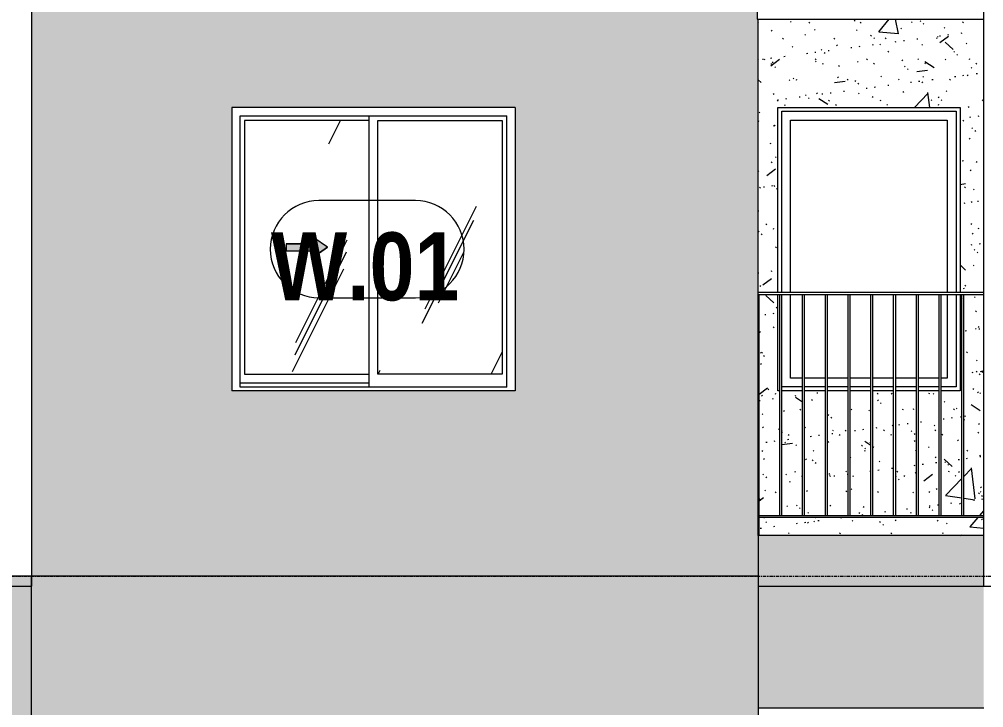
# Model space of a CAD drawing. Header units: millimetres. Extents: x 25061 to 259291, y -8723 to 35400.
# Drawn here: x 215360 to 220125, y 4950 to 8350 of the extents above; entities that cross this region are included whole.
import ezdxf

# ---------------------------------------------------------------- set-up
doc = ezdxf.new("R2010")
doc.units = ezdxf.units.MM
doc.linetypes.add('1 NÉT CALL OUT', pattern=[6, 3, -3])
doc.linetypes.add('Centre', pattern=[31.75, 6.35, -4.7625, 15.875, -4.7625])
for name, color, linetype, lineweight in [('0-2', 50, 'Continuous', 5), ('A-DETL-GENF', 92, 'Continuous', 9), ('A-DETL-GENF-3', 92, '1 NÉT CALL OUT', 9), ('A-FLOR-HRAL-1', 253, 'Continuous', 9), ('A-FLOR-LEVL-2', 51, 'Centre', 9), ('A-GLAZ', 151, 'Continuous', 9), ('A-GLAZ-1', 7, '1 NÉT CALL OUT', 9), ('A-GLAZ-3', 7, 'Continuous', 9), ('A-GLAZ-IDEN', 152, 'Continuous', 9), ('A-WALL', 113, 'Continuous', 9), ('A-WALL-PATT-2', 9, 'Continuous', 9), ('A-WALL-PATT-3', 111, 'Continuous', 5), ('I-WALL', 2, 'Continuous', 9), ('I-WALL-2', 7, 'Continuous', 9)]:
    doc.layers.add(name, color=color, linetype=linetype, lineweight=lineweight)
doc.styles.add('Arial_B_2', font='arialbd.ttf', dxfattribs={"width": 0.85, "height": 336})
pattern_1 = [(63.435, (-78970.7, 14236.3), (-0.002, 1625.6), [567.96, -3066.99]), (63.435, (-80596.3, 14236.3), (-0.002, 1625.6), [567.96, -3066.99]), (63.435, (-78192.5, 14550.35), (-0.002, 1625.6), [567.96, -3066.99]), (63.435, (-79818.1, 14550.35), (-0.002, 1625.6), [567.96, -3066.99]), (63.435, (-78310.3, 14439.5), (-0.002, 1625.6), [567.96, -3066.99]), (63.435, (-79935.9, 14439.5), (-0.002, 1625.6), [567.96, -3066.99]), (63.435, (-78430.35, 15074.4), (-0.002, 1625.6), [276.06, -3358.9]), (63.435, (-80055.95, 15074.4), (-0.002, 1625.6), [276.06, -3358.9]), (63.435, (-78508.9, 14976.15), (-0.002, 1625.6), [567.96, -3066.99]), (63.435, (-80134.5, 14976.15), (-0.002, 1625.6), [567.96, -3066.99]), (63.435, (-78495, 15046.7), (-0.002, 1625.6), [567.96, -3066.99]), (63.435, (-80120.6, 15046.7), (-0.002, 1625.6), [567.96, -3066.99]), (63.435, (-79150.9, 14737.2), (-0.002, 1625.6), [567.96, -3066.99]), (63.435, (-80776.5, 14737.2), (-0.002, 1625.6), [567.96, -3066.99]), (63.435, (-79137, 14820.35), (-0.002, 1625.6), [567.96, -3066.99]), (63.435, (-80762.6, 14820.35), (-0.002, 1625.6), [567.96, -3066.99]), (63.435, (-79133.3, 14880.3), (-0.002, 1625.6), [567.96, -3066.99]), (63.435, (-80758.9, 14880.3), (-0.002, 1625.6), [567.96, -3066.99])]

# ---------------------------------------------------------------- blocks, each defined once
blk = doc.blocks.new('M_Fixed - 900 x 1400-901191-TKCS_MẶT CẮT 2')
at = {"layer": 'A-GLAZ-3'}
for p, q in [((-62135.6, 7896), (-61273.6, 7896)), ((-62135.6, 7000), (-62135.6, 7896)), ((-61273.6, 7896), (-61273.6, 7000)), ((-62091.6, 7852), (-61317.6, 7852)), ((-62091.6, 7000), (-62091.6, 7852)), ((-61317.6, 7852), (-61317.6, 7000)), ((-62091.6, 6578), (-62091.6, 6990)), ((-61317.6, 6990), (-61317.6, 6578)), ((-61273.6, 6990), (-61273.6, 6534)), ((-62032.6, 6578), (-62091.6, 6578)), ((-61920.1, 6578), (-62022.6, 6578)), ((-61807.6, 6578), (-61910.1, 6578)), ((-61695.1, 6578), (-61797.6, 6578)), ((-61582.6, 6578), (-61685.1, 6578)), ((-61470.1, 6578), (-61572.6, 6578)), ((-61357.6, 6578), (-61460.1, 6578)), ((-61317.6, 6578), (-61347.6, 6578)), ((-62032.6, 6534), (-62135.1, 6534)), ((-61920.1, 6534), (-62022.6, 6534)), ((-61807.6, 6534), (-61910.1, 6534)), ((-61695.1, 6534), (-61797.6, 6534)), ((-61582.6, 6534), (-61685.1, 6534)), ((-61470.1, 6534), (-61572.6, 6534)), ((-61357.6, 6534), (-61460.1, 6534)), ((-61273.6, 6534), (-61347.6, 6534))]:
    blk.add_line(p, q, dxfattribs=at)
blk = doc.blocks.new('Railing - 10mm-901206-TKCS_MẶT CẮT 2')
at = {"layer": 'A-FLOR-HRAL-1'}
for p, q in [((-62145.064287, 5900), (-62145.064287, 6990)), ((-62135.064287, 5900), (-62135.064287, 6990))]:
    blk.add_line(p, q, dxfattribs=at)
blk = doc.blocks.new('Railing - 50 x 10mm-901205-TKCS_MẶT CẮT 2')
at = {"layer": 'A-FLOR-HRAL-1'}
for p in [(-62252.564287, 6990), (-62247.564287, 5800)]:
    blk.add_line(p, (-62247.564287, 6990), dxfattribs=at)
blk = doc.blocks.new('Railing - Railing-883269-TKCS_MẶT CẮT 2')
at = {"layer": 'A-FLOR-HRAL-1'}
for p, q in [((-62252.564287, 5900), (-61137.564287, 5900)), ((-61137.564287, 5890), (-62252.564287, 5890))]:
    blk.add_line(p, q, dxfattribs=at)
for name, p in [('Railing - 50 x 10mm-901205-TKCS_MẶT CẮT 2', (0, 0)), ('Railing - 10mm-901206-TKCS_MẶT CẮT 2', (0, 0)), ('Railing - 10mm-901206-TKCS_MẶT CẮT 2', (112.5, 0)), ('Railing - 10mm-901206-TKCS_MẶT CẮT 2', (225, 0)), ('Railing - 10mm-901206-TKCS_MẶT CẮT 2', (337.5, 0)), ('Railing - 10mm-901206-TKCS_MẶT CẮT 2', (450, 0)), ('Railing - 10mm-901206-TKCS_MẶT CẮT 2', (562.5, 0)), ('Railing - 10mm-901206-TKCS_MẶT CẮT 2', (675, 0)), ('Railing - 10mm-901206-TKCS_MẶT CẮT 2', (787.5, 0)), ('Railing - 10mm-901206-TKCS_MẶT CẮT 2', (900, 0))]:
    blk.add_blockref(name, p)
blk = doc.blocks.new('Top Rail Type - Top Rail_Internal_-883270-TKCS_MẶT CẮT 2')
at = {"layer": 'A-FLOR-HRAL-1'}
for p, q in [((-61137.564287, 7000), (-62252.564287, 7000)), ((-62252.564287, 6990), (-61137.564287, 6990))]:
    blk.add_line(p, q, dxfattribs=at)
blk = doc.blocks.new('NCV_TKTC_TANG 2_rvt-2-TKCS_MẶT CẮT 2')
at = {"layer": 'A-WALL-PATT-2'}
h = blk.add_hatch(dxfattribs=at)
h.set_pattern_fill('FP_37', color=256, style=0, pattern_type=2)
h.set_pattern_definition([(50, (-80880.3, 14125), (1165.98, -102.01), [121.92, -1341.12]), (355, (-80880.3, 14125), (-225.554, 1222.76), [97.536, -1072.896]), (100.451, (-80783.1, 14116.5), (940.433, 1120.746), [103.616, -1139.776]), (46.184, (-80880.3, 14450.1), (1734.91, -269.07), [182.88, -2011.68]), (96.636, (-80735.7, 14427.7), (1519.38, 1583.54), [155.42, -1709.66]), (351.184, (-80880.3, 14450.1), (1519.39, 1583.52), [146.3, -1609.34]), (21, (-80717.7, 14368.8), (970.33, -654.498), [121.92, -1341.12]), (326, (-80717.7, 14368.8), (395.53, 1178.804), [97.536, -1072.896]), (71.451, (-80636.9, 14314.3), (1365.87, 524.296), [103.616, -1139.776]), (37.5, (-80880.3, 14125), (19.767, 541.153), [53.645, -1006.246, 53.645, -1035.507, -1076.96]), (37.5, (-80880.3, 14125), (19.767, 541.153), [-2149.043, 53.645, -1023.315]), (7.5, (-80880.3, 14125), (427.646, 641.156), [53.645, -567.334, 53.645, -981.862, -410.464]), (7.5, (-80880.3, 14125), (427.646, 641.156), [-1656.486, 53.645, -356.82]), (327.5, (-81242.8, 14125), (867.782, -36.665), [53.645, -352.755, 53.645, -1214.323, -1682.496]), (327.5, (-81242.8, 14125), (867.782, -36.665), [-1674.368, 53.645, -1628.85]), (317.5, (-81405.4, 14125), (948.028, 162.73), [53.645, -474.675, 53.645, -788.416, -1194.816]), (317.5, (-81405.4, 14125), (948.028, 162.73), [-1370.38, 53.645, -1141.17])])
h.paths.add_polyline_path([(-61597.4, 5800), (-61137.6, 5800), (-61137.6, 5890), (-62247.6, 5890), (-62247.6, 5800)])
h.paths.add_polyline_path([(-61685.1, 5900), (-61582.6, 5900), (-61582.6, 6515), (-61685.1, 6515), (-61685.1, 6115.7)])
h.paths.add_polyline_path([(-61572.6, 5900), (-61470.1, 5900), (-61470.1, 6515), (-61572.6, 6515), (-61572.6, 6020)])
h.paths.add_polyline_path([(-61695.1, 5900), (-61695.1, 6515), (-61797.6, 6515), (-61797.6, 5900)])
h.paths.add_polyline_path([(-61460.1, 5900), (-61357.6, 5900), (-61357.6, 6515), (-61460.1, 6515), (-61460.1, 5924.3)])
h.paths.add_polyline_path([(-61164.3, 5900), (-61137.6, 5900), (-61137.6, 6990), (-61235.1, 6990), (-61235.1, 5900), (-61171.4, 5900)])
h.paths.add_polyline_path([(-61807.6, 5900), (-61807.6, 6515), (-61910.1, 6515), (-61910.1, 5900)])
h.paths.add_polyline_path([(-61920.1, 5900), (-61920.1, 6515), (-62022.6, 6515), (-62022.6, 5900)])
h.paths.add_polyline_path([(-62032.6, 5900), (-62032.6, 6515), (-62135.1, 6515), (-62135.1, 5900)])
h.paths.add_polyline_path([(-62145.1, 5900), (-62145.1, 6515), (-62154.6, 6515), (-62154.6, 6990), (-62247.6, 6990), (-62247.6, 5900)])
h.paths.add_polyline_path([(-61245.1, 5900), (-61245.1, 6990), (-61254.6, 6990), (-61254.6, 6515), (-61347.6, 6515), (-61347.6, 5900)])
h.paths.add_polyline_path([(-61203.3, 7000), (-61137.6, 7000), (-61137.6, 8350), (-62252.6, 8350), (-62252.6, 7000), (-62154.6, 7000), (-62154.6, 7915), (-61254.6, 7915), (-61254.6, 7000)])
h = blk.add_hatch(dxfattribs=at)
h.set_pattern_fill('FP_38', color=256, style=0, pattern_type=2)
h.set_pattern_definition([(37.5, (-80880.3, 14125), (-5.1206, 156.61216), [5.364, -118.181, 5.364, -132.812, -132.08]), (37.5, (-80880.3, 14125), (-5.1206, 156.61216), [-261.722, 5.364, -126.716]), (7.5, (-80880.3, 14125), (143.847, 229.3842), [5.364, -61.285, 5.364, -105.989, -42.672]), (7.5, (-80880.3, 14125), (143.847, 229.3842), [-178.003, 5.364, -37.308]), (327.5, (-80980.28, 14125), (253.1176, 0.4601), [5.364, -35.276, 5.364, -140.94, -191.008]), (327.5, (-80980.28, 14125), (253.1176, 0.4601), [-186.944, 5.364, -185.644]), (317.5, (-80980.28, 14125), (244.3381, 71.3376), [5.364, -14.956, 5.364, -90.546, -109.728]), (317.5, (-80980.28, 14125), (244.3381, 71.3376), [-116.23, 5.364, -104.364])])
h.paths.add_polyline_path([(-61597.4, 5800), (-61137.6, 5800), (-61137.6, 5890), (-62247.6, 5890), (-62247.6, 5800)])
h.paths.add_polyline_path([(-61685.1, 5900), (-61582.6, 5900), (-61582.6, 6515), (-61685.1, 6515), (-61685.1, 6115.7)])
h.paths.add_polyline_path([(-61572.6, 5900), (-61470.1, 5900), (-61470.1, 6515), (-61572.6, 6515), (-61572.6, 6020)])
h.paths.add_polyline_path([(-61695.1, 5900), (-61695.1, 6515), (-61797.6, 6515), (-61797.6, 5900)])
h.paths.add_polyline_path([(-61460.1, 5900), (-61357.6, 5900), (-61357.6, 6515), (-61460.1, 6515), (-61460.1, 5924.3)])
h.paths.add_polyline_path([(-61164.3, 5900), (-61137.6, 5900), (-61137.6, 6990), (-61235.1, 6990), (-61235.1, 5900), (-61171.4, 5900)])
h.paths.add_polyline_path([(-61807.6, 5900), (-61807.6, 6515), (-61910.1, 6515), (-61910.1, 5900)])
h.paths.add_polyline_path([(-61920.1, 5900), (-61920.1, 6515), (-62022.6, 6515), (-62022.6, 5900)])
h.paths.add_polyline_path([(-62032.6, 5900), (-62032.6, 6515), (-62135.1, 6515), (-62135.1, 5900)])
h.paths.add_polyline_path([(-62145.1, 5900), (-62145.1, 6515), (-62154.6, 6515), (-62154.6, 6990), (-62247.6, 6990), (-62247.6, 5900)])
h.paths.add_polyline_path([(-61245.1, 5900), (-61245.1, 6990), (-61254.6, 6990), (-61254.6, 6515), (-61347.6, 6515), (-61347.6, 5900)])
h.paths.add_polyline_path([(-61203.3, 7000), (-61137.6, 7000), (-61137.6, 8350), (-62252.6, 8350), (-62252.6, 7000), (-62154.6, 7000), (-62154.6, 7915), (-61254.6, 7915), (-61254.6, 7000)])
at = {"layer": 'I-WALL-2'}
for p, q in [((-62154.6, 7000), (-62154.6, 7915)), ((-62154.6, 7915), (-61254.6, 7915)), ((-61254.6, 7915), (-61254.6, 7000)), ((-62154.6, 6515), (-62154.6, 6990)), ((-61254.6, 6990), (-61254.6, 6515)), ((-62145.1, 6515), (-62154.6, 6515)), ((-62032.6, 6515), (-62135.1, 6515)), ((-61920.1, 6515), (-62022.6, 6515)), ((-61807.6, 6515), (-61910.1, 6515)), ((-61695.1, 6515), (-61797.6, 6515)), ((-61582.6, 6515), (-61685.1, 6515)), ((-61470.1, 6515), (-61572.6, 6515)), ((-61357.6, 6515), (-61460.1, 6515)), ((-61254.6, 6515), (-61347.6, 6515))]:
    blk.add_line(p, q, dxfattribs=at)
at = {"layer": ''}
for name in ['Top Rail Type - Top Rail_Internal_-883270-TKCS_MẶT CẮT 2', 'Railing - Railing-883269-TKCS_MẶT CẮT 2']:
    blk.add_blockref(name, (0, 0), dxfattribs=at)
at = {"layer": 'A-GLAZ'}
blk.add_blockref('M_Fixed - 900 x 1400-901191-TKCS_MẶT CẮT 2', (0, 0), dxfattribs=at)
blk = doc.blocks.new('1_FAMILY RVT - W01-WxH 1400x1400xmm-V177-TKCS_MẶT CẮT 2')
at = {"layer": 'A-DETL-GENF-3'}
blk.add_hatch(color=256, dxfattribs=at).paths.add_polyline_path([(-64448.1, 7176.5), (-64380.3, 7223.9), (-64448.1, 7271.4), (-64448.1, 7240.9), (-64583.5, 7240.9), (-64583.5, 7207), (-64448.1, 7207)])
at = {"layer": 'A-GLAZ'}
h = blk.add_hatch(dxfattribs=at)
h.set_pattern_fill('FP_35', color=256, style=0, pattern_type=2)
h.set_pattern_definition(pattern_1)
h.paths.add_polyline_path([(-64174.8, 6596.9), (-64174.8, 7850.9), (-64789.1, 7850.9), (-64789.1, 6596.9), (-64778.2, 6596.9)])
h.paths.add_polyline_path([(-64448.1, 7176.5), (-64448.1, 7207), (-64583.5, 7207), (-64583.5, 7240.9), (-64448.1, 7240.9), (-64448.1, 7271.4), (-64380.3, 7223.9), (-64404.5, 7207)])
h = blk.add_hatch(dxfattribs=at)
h.set_pattern_fill('FP_35', color=256, style=0, pattern_type=2)
h.set_pattern_definition(pattern_1)
h.paths.add_polyline_path([(-64130.3, 6596.9), (-63516.1, 6596.9), (-63516.1, 7850.9), (-64130.3, 7850.9), (-64130.3, 6783.1)])
at = {"layer": 'A-DETL-GENF'}
for p, q in [((-64448.1, 7271.4), (-64448.1, 7240.9)), ((-64380.3, 7223.9), (-64448.1, 7271.4)), ((-64380.3, 7223.9), (-64448.1, 7271.4)), ((-64448.1, 7271.4), (-64448.1, 7240.9)), ((-64583.5, 7240.9), (-64583.5, 7207)), ((-64583.5, 7240.9), (-64448.1, 7240.9)), ((-64448.1, 7240.9), (-64583.5, 7240.9)), ((-64583.5, 7240.9), (-64583.5, 7207)), ((-64583.5, 7207), (-64448.1, 7207)), ((-64583.5, 7207), (-64448.1, 7207)), ((-64380.3, 7223.9), (-64448.1, 7176.5)), ((-64448.1, 7176.5), (-64380.3, 7223.9)), ((-64448.1, 7207), (-64448.1, 7176.5)), ((-64448.1, 7207), (-64448.1, 7176.5))]:
    blk.add_line(p, q, dxfattribs=at)
at = {"layer": 'A-GLAZ'}
for p, q in [((-63452.6, 7914.4), (-64852.6, 7914.4)), ((-64852.6, 7914.4), (-64852.6, 6514.4)), ((-63452.6, 7914.4), (-63452.6, 6514.4)), ((-64811.6, 7873.5), (-63493.5, 7873.5)), ((-64811.6, 6533.4), (-64811.6, 7873.5)), ((-64174.8, 7873.5), (-64174.8, 6533.4)), ((-63493.5, 6533.4), (-63493.5, 7873.5)), ((-64789.1, 7850.9), (-64789.1, 6596.9)), ((-64174.8, 7850.9), (-64789.1, 7850.9)), ((-64130.3, 6596.9), (-64130.3, 7850.9)), ((-64130.3, 7850.9), (-63516.1, 7850.9)), ((-63516.1, 7850.9), (-63516.1, 6596.9)), ((-64789.1, 6596.9), (-64174.8, 6596.9)), ((-63516.1, 6596.9), (-64130.3, 6596.9)), ((-64174.8, 6552.5), (-64811.6, 6552.5)), ((-64174.8, 6552.5), (-64811.6, 6552.5)), ((-63493.5, 6533.4), (-64811.6, 6533.4)), ((-63452.6, 6514.4), (-64852.6, 6514.4))]:
    blk.add_line(p, q, dxfattribs=at)
blk = doc.blocks.new('SSA-WINDOW TAG - 10-2062020-TKCS_MẶT CẮT 2')
at = {"layer": 'A-GLAZ-IDEN'}
for p, q in [((-117145.064287, 7454.4), (-117622.564287, 7454.4)), ((-117622.564287, 6974.4), (-117145.064287, 6974.4))]:
    blk.add_line(p, q, dxfattribs=at)
for centre, start, end in [((-117622.564287, 7214.4), 90, 270), ((-117145.064287, 7214.4), 270, 90)]:
    blk.add_arc(centre, 240, start, end, dxfattribs=at)

msp = doc.modelspace()

# ---------------------------------------------------------------- hatches: boundary and pattern name
at = {"layer": 'A-WALL-PATT-3'}
h = msp.add_hatch(color=256, dxfattribs=at)
h.paths.add_polyline_path([(217810.2, 5600), (219010.2, 5600), (219010.2, 8350), (219005.2, 8350), (219005.2, 8950), (215420.2, 8950), (215420.2, 5600), (217769.3, 5600)])
h.paths.add_polyline_path([(216451.1, 6514.4), (216410.2, 6514.4), (216410.2, 7914.4), (217810.2, 7914.4), (217810.2, 6514.4), (216484.6, 6514.4)])
for points in [[(219010.2, 5550), (220125.2, 5550), (220125.2, 5800), (219010.2, 5800)], [(219665.4, 4950), (220125.3, 4950), (220125.2, 5550), (219010.2, 5549.3), (219010.2, 4950)]]:
    msp.add_hatch(color=256, dxfattribs=at).paths.add_polyline_path(points)
h = msp.add_hatch(color=256, dxfattribs=at)
h.paths.add_polyline_path([(212508.5, 2200), (215420.2, 2200), (215420.2, 3290), (215210.1, 3290), (215210.1, 2400), (212210.2, 2400), (212210.2, 2956.6), (212120.2, 2956.6), (212120.2, 2200)])
h.paths.add_polyline_path([(208800.2, 2200), (212000.2, 2200), (212000.2, 2400), (209010.2, 2400), (209010.2, 2956.6), (208800.2, 2956.6)])
h.paths.add_polyline_path([(215291.7, 3300), (215420.2, 3300), (215420.2, 4690), (215210.1, 4690), (215210.1, 3300)])
h.paths.add_polyline_path([(208966.5, 3589.5), (209010.2, 3589.5), (209010.2, 4690), (208800.2, 4690), (208800.2, 3589.5), (208930, 3589.5)])
h.paths.add_polyline_path([(212110.9, 3589.5), (212210.2, 3589.5), (212210.2, 4690), (212010.2, 4690), (212010.2, 3589.5), (212051.9, 3589.5)])
h.paths.add_polyline_path([(212010.2, 4700), (212210.2, 4700), (212210.2, 5150), (215210.1, 5150), (215210.1, 4700), (215420.2, 4700), (215420.2, 5600), (208800.2, 5600), (208800.2, 4700), (209010.2, 4700), (209010.2, 5150), (212010.2, 5150)])
h = msp.add_hatch(color=256, dxfattribs=at)
h.paths.add_polyline_path([(215420.2, 2200), (219010.2, 2200), (219010.2, 3290), (217810.2, 3290), (217810.2, 3114.4), (216410.2, 3114.4), (216410.2, 3290), (215420.2, 3289.3), (215420.2, 2400)])
h.paths.add_polyline_path([(217810.2, 3300), (219010.2, 3300), (219010.2, 4690), (215420.2, 4689.3), (215420.2, 3300), (216410.2, 3300), (216410.2, 4514.4), (217810.2, 4514.4), (217810.2, 4315.5)])
h.paths.add_polyline_path([(219010.2, 4700), (219010.2, 5600), (215420.2, 5600), (215420.2, 4700), (218075, 4700)])

# ---------------------------------------------------------------- linework, layer by layer
at = {"layer": 'A-FLOR-LEVL-2'}
msp.add_line((147110.2, 5600), (255566.7, 5600), dxfattribs=at)
at = {"layer": 'A-WALL'}
for p, q in [((215420.2, 29350), (215420.2, 5550)), ((220125.2, 5550), (220125.2, 29350)), ((219010.2, 5800), (219010.2, 8350)), ((219010.2, 5600), (208800.2, 5600)), ((215420.2, 2200), (215420.2, 5600)), ((208800.1, 5550), (215420.2, 5550)), ((219010.2, 5549.3), (219010.2, 4950)), ((220125.2, 5550), (226600.1, 5550)), ((219010.2, 4950), (219010.2, 2200)), ((219010.2, 4950), (220125.3, 4950))]:
    msp.add_line(p, q, dxfattribs=at)
at = {"layer": 'I-WALL'}
for p, q in [((219005.2, 8950), (219005.2, 8350)), ((219005.2, 8350), (220125.2, 8350)), ((220125.2, 5800), (219010.2, 5800)), ((219010.2, 5800), (219010.2, 5550)), ((219010.2, 5550), (220125.2, 5550))]:
    msp.add_line(p, q, dxfattribs=at)

# ---------------------------------------------------------------- block references
at = {"layer": '0-2'}
msp.add_blockref('NCV_TKTC_TANG 2_rvt-2-TKCS_MẶT CẮT 2', (281262.8, 0), dxfattribs=at)
at = {"layer": 'A-GLAZ-1'}
msp.add_blockref('1_FAMILY RVT - W01-WxH 1400x1400xmm-V177-TKCS_MẶT CẮT 2', (281262.8, 0), dxfattribs=at)
at = {"layer": 'A-GLAZ-IDEN'}
msp.add_blockref('SSA-WINDOW TAG - 10-2062020-TKCS_MẶT CẮT 2', (334462.8, 0), dxfattribs=at)

# ---------------------------------------------------------------- texts
at = {"layer": 'A-GLAZ-IDEN', "insert": (217069, 7127.1), "char_height": 336, "width": 962.88, "attachment_point": 5, "line_spacing_factor": 0.936439, "style": 'Arial_B_2'}
msp.add_mtext('\\pt6.80064,13.60128,20.39856,27.1992,33.99984,40.80048,47.60112,54.3984,61.19904,67.99968,74.80032,81.60096,88.4016,95.19888,101.99952,108.80016,115.6008,122.40144,129.19872,135.99936,142.8,149.60064,156.40128,163.19856,169.9992,176.79984,183.60048,190.40112,197.1984,203.99904,210.79968,217.60032;W.01', dxfattribs=at)

doc.saveas('drawing.dxf')
